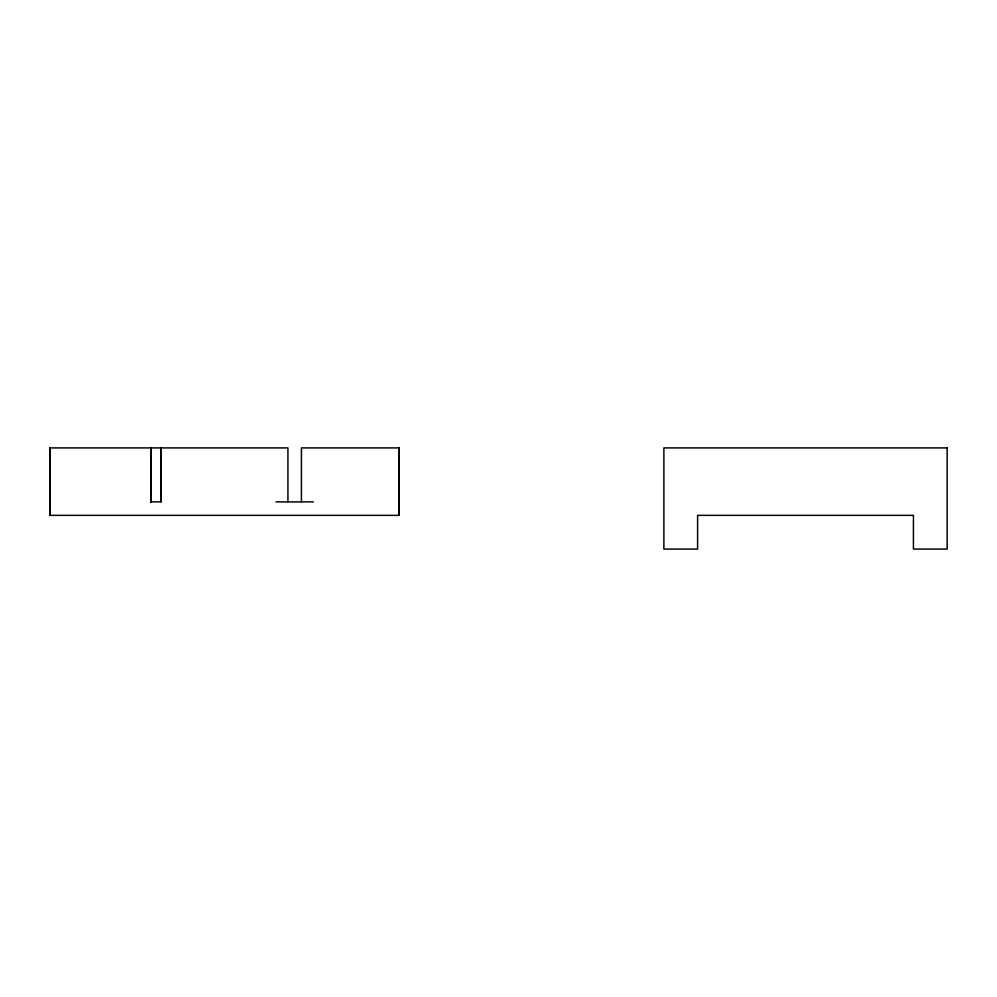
<?xml version="1.0" encoding="UTF-8"?>
<svg xmlns="http://www.w3.org/2000/svg" width="997" height="997" viewBox="0 0 997 997"><rect width="100%" height="100%" fill="white"/><g stroke="black" fill="none" stroke-linecap="round" stroke-linejoin="round"><path stroke-width="1.5" d="M301.43 501.877L301.43 447.915L399.224 447.915L399.224 515.362L49.85 515.362L49.85 447.915L287.934 447.915L287.934 501.877M161.14 501.877L161.14 447.915L161.14 501.877L150.647 501.877M275.957 501.877L313.407 501.877M399.224 447.915L399.224 515.362M49.85 447.915L49.85 515.362M151.021 447.915L151.021 501.877L151.021 447.915M947.15 447.915L663.877 447.915L663.877 549.085L697.601 549.085L697.601 515.362L913.426 515.362L913.426 549.085L947.15 549.085L947.15 447.915"/></g></svg>
